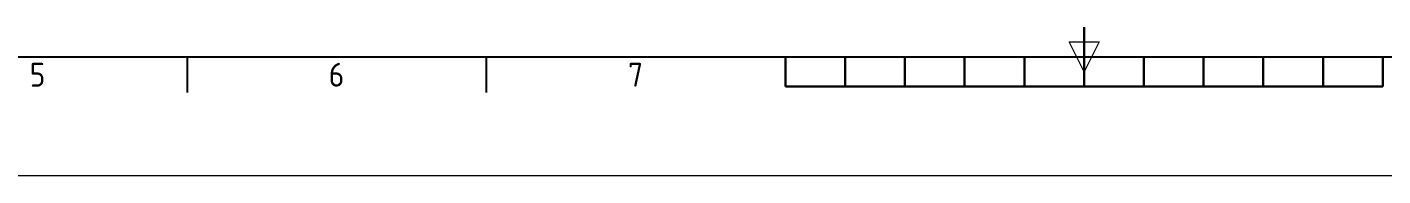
# Model space of a CAD drawing. Header units: inches. Extents: x -128 to 31549, y -2321 to 19035.
# Drawn here: x 1756 to 3027, y -2321 to -2181 of the extents above; entities that cross this region are included whole.
import ezdxf
from ezdxf.enums import TextEntityAlignment as Align

# ---------------------------------------------------------------- set-up
doc = ezdxf.new("R2010")
doc.units = ezdxf.units.IN
doc.header["$MEASUREMENT"] = 0
doc.layers.add('AE_BOR', color=1, linetype='Continuous')
doc.styles.add('WD_IEC', font='ISOCP2.shx', dxfattribs={"width": 0.9, "height": 4, "bigfont": 'gbcbig.shx'})

# ---------------------------------------------------------------- blocks, each defined once
blk = doc.blocks.new('gb_a1')
blk.add_line((20, 20), (821, 20))
at = {"layer": 'AE_BOR', "color": 2, "lineweight": 30}
for p, q in [((420.5, 20), (420.5, 25)), ((370.5, 20), (370.5, 15)), ((380.5, 20), (380.5, 15)), ((390.5, 20), (390.5, 15)), ((400.5, 20), (400.5, 15)), ((410.5, 20), (410.5, 15)), ((420.5, 20), (420.5, 15)), ((430.5, 20), (430.5, 15)), ((440.5, 20), (440.5, 15)), ((450.5, 20), (450.5, 15)), ((460.5, 20), (460.5, 15)), ((470.5, 20), (470.5, 15)), ((370.5, 15), (470.5, 15))]:
    blk.add_line(p, q, dxfattribs=at)
at = {"layer": 'AE_BOR', "color": 1, "lineweight": 15}
for p, q in [((420.5, 17.5), (418, 22.5)), ((418, 22.5), (423, 22.5)), ((423, 22.5), (420.5, 17.5)), ((841, 0), (0, 0))]:
    blk.add_line(p, q, dxfattribs=at)
at = {"layer": 'AE_BOR'}
for p, q in [((270.3125, 20), (270.3125, 14)), ((320.375, 20), (320.375, 14))]:
    blk.add_line(p, q, dxfattribs=at)
at = {"layer": 'AE_BOR', "style": 'WD_IEC'}
for s, p in [('5', (245.28125, 15)), ('6', (295.34375, 15)), ('7', (345.40625, 15))]:
    blk.add_text(s, height=4, dxfattribs=at).set_placement(p, align=Align.CENTER)

msp = doc.modelspace()

# ---------------------------------------------------------------- block references
at = {"color": 0, "xscale": 5.600000000000364, "yscale": 5.599999999999909, "zscale": 5.6}
msp.add_blockref('gb_a1', (392.5, -2321.1), dxfattribs=at)

doc.saveas('drawing.dxf')
